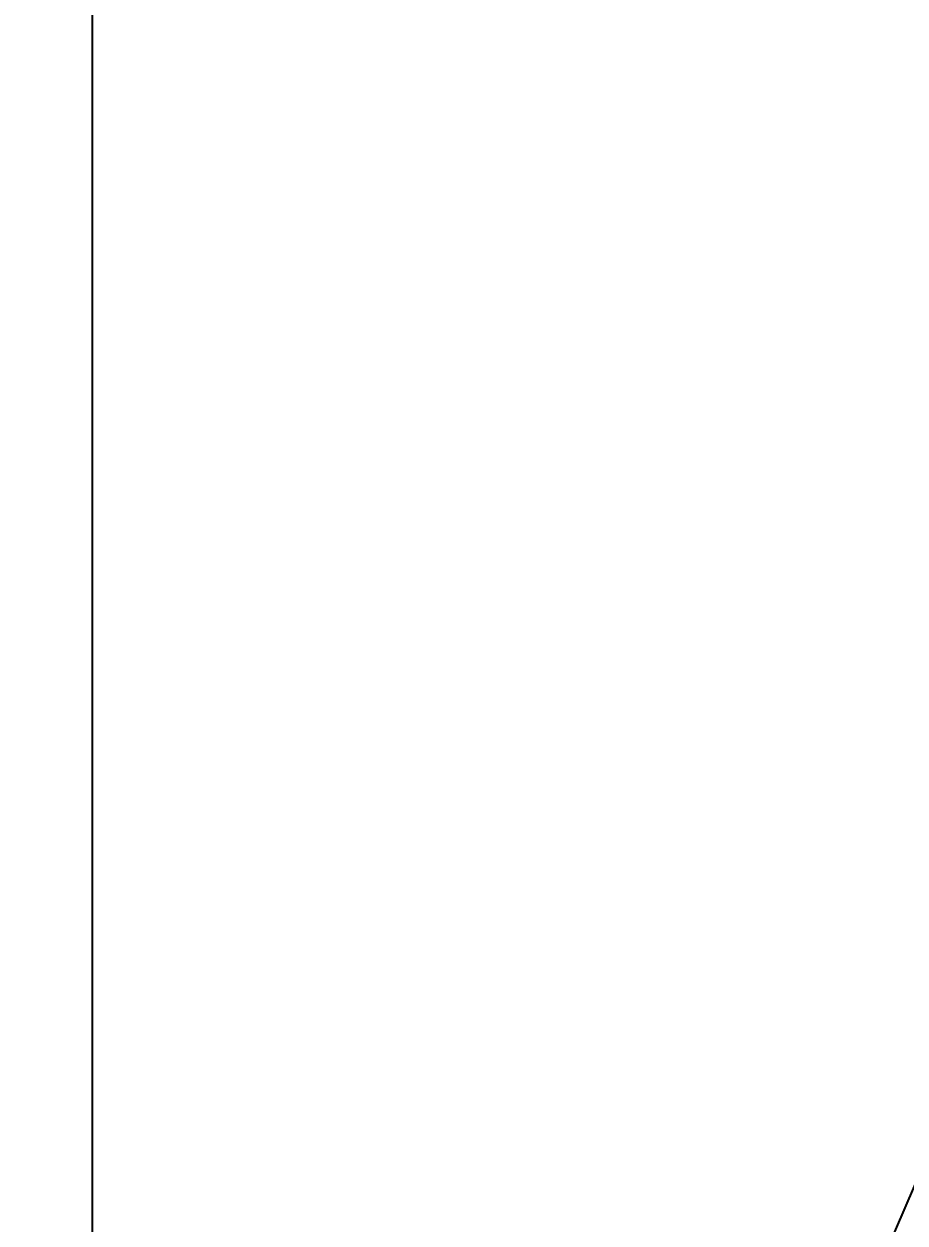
# Model space of a CAD drawing. Header units: inches. Extents: x -456 to 658, y -232 to 0.
# Drawn here: x -186.101 to -185.295, y -36.581 to -35.485 of the extents above; entities that cross this region are included whole.
import ezdxf

# ---------------------------------------------------------------- set-up
doc = ezdxf.new("R2010")
doc.units = ezdxf.units.IN
doc.header["$MEASUREMENT"] = 0
doc.styles.get("Standard").update_dxf_attribs({"font": 'arial.ttf'})
doc.dimstyles.get("Standard").update_dxf_attribs({"dimtxt": 0.18, "dimasz": 0.18, "dimexe": 0.18, "dimexo": 0.0625, "dimgap": 0.09, "dimtad": 0, "dimtih": 1, "dimtoh": 1, "dimdec": 4, "dimzin": 0, "dimdsep": 46, "dimtxsty": 'Standard', "dimcen": 0.09, "dimadec": 0, "dimazin": 0, "dimtfac": 1, "dimtdec": 4, "dimtofl": 0, "dimtmove": 0, "dimatfit": 3, "dimfxl": 1, "dimtolj": 1, "dimtzin": 0, "dimarcsym": 0})

# ---------------------------------------------------------------- blocks, each defined once
blk = doc.blocks.new('*U25')
blk.add_line((0, 0), (1.5, 3.5))
blk.add_lwpolyline([(0, 0), (1.5, 0), (1.5, 3.5), (0, 3.5)], close=True)
blk = doc.blocks.new('*D35')
at = {"color": 0, "lineweight": -2, "transparency": 16777216}
for p, q in [((-217.9538, -26.488), (-217.9538, -46.1394)), ((-184.9635, -33.0321), (-184.9635, -46.1394)), ((-215.7938, -43.9794), (-207.3241, -43.9794)), ((-187.1235, -43.9794), (-195.5932, -43.9794))]:
    blk.add_line(p, q, dxfattribs=at)
at = {"color": 0, "transparency": 16777216}
for points in [[(-215.7938, -43.6194), (-215.7938, -44.3394), (-217.9538, -43.9794)], [(-187.1235, -43.6194), (-187.1235, -44.3394), (-184.9635, -43.9794)]]:
    blk.add_solid(points, dxfattribs=at)
at = {"layer": 'Defpoints', "color": 0, "transparency": 16777216}
for p in [(-217.9538, -25.738), (-184.9635, -32.2821), (-217.9538, -43.9794)]:
    blk.add_point(p, dxfattribs=at)
at = {"color": 0, "transparency": 16777216, "insert": (-201.4587, -43.9794), "char_height": 3, "width": 9.467599, "attachment_point": 5}
blk.add_mtext('\\A1;1\'-8" MAX.', dxfattribs=at)

msp = doc.modelspace()

# ---------------------------------------------------------------- block references
at = {"xscale": 1.43330475934734, "yscale": 1.43330475934734, "zscale": 1.43330475934734}
msp.add_blockref('*U25', (-186.03852, -38.302), dxfattribs=at)

# ---------------------------------------------------------------- dimensions: what is measured, and where the dimension line sits
dim = msp.add_linear_dim(base=(-217.95381, -43.97939), p1=(-184.96354, -32.28212), p2=(-217.95381, -25.73804), text='1\'-8" MAX.', dimstyle='Standard', override={"dimscale": 12, "dimtxt": 0.25})
dim.commit()
dim.dimension.update_dxf_attribs({"geometry": '*D35', "text_midpoint": (-201.45868, -43.97939)})

doc.saveas('drawing.dxf')
